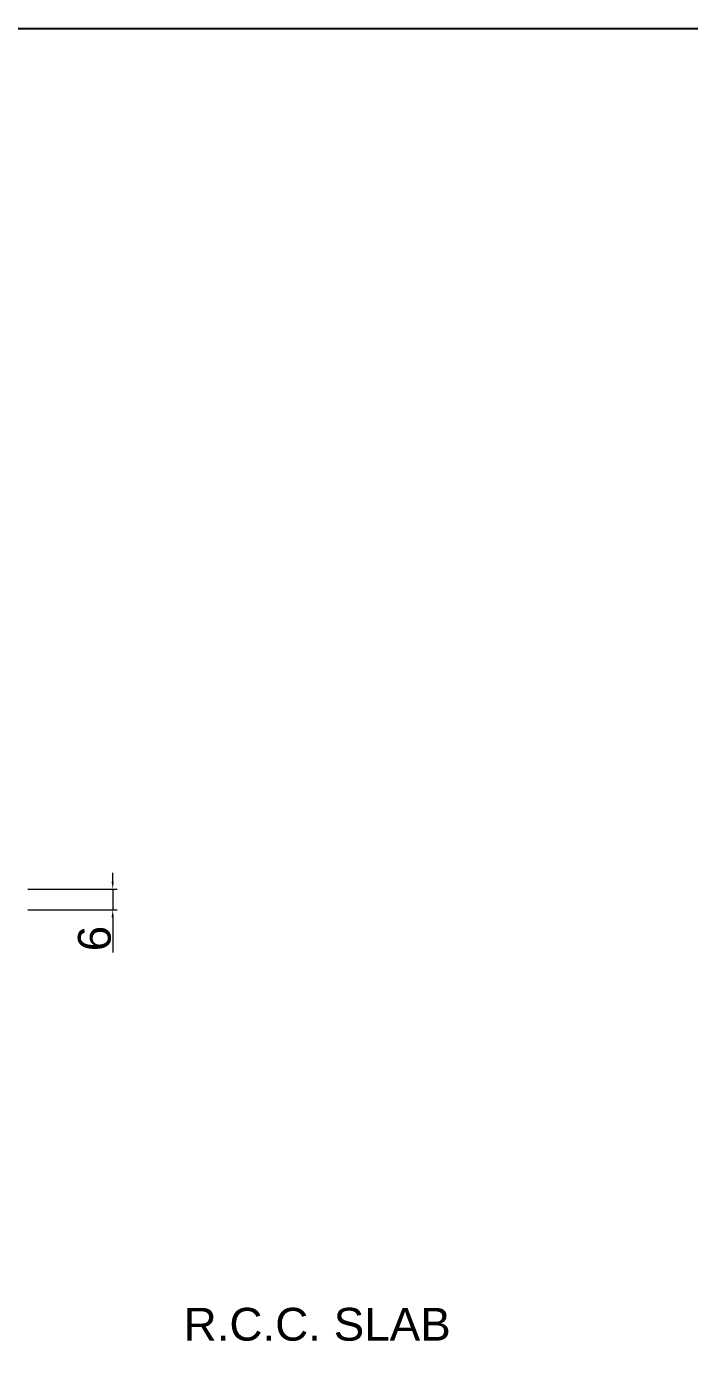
# Model space of a CAD drawing. Header units: millimetres. Extents: x 218.7 to 294.1, y -22.2 to 31.6.
# Drawn here: x 251.25 to 256.32, y 21.43 to 31.61 of the extents above; entities that cross this region are included whole.
import ezdxf

# ---------------------------------------------------------------- set-up
doc = ezdxf.new("R2010")
doc.units = ezdxf.units.MM
for name, color, linetype in [('PDF_Geometry', 7, 'Continuous'), ('PDF_Solid Fills', 1, 'Continuous'), ('PDF_Text', 7, 'Continuous')]:
    doc.layers.add(name, color=color, linetype=linetype)
doc.styles.add('PDF Arial', font='arial.ttf')

msp = doc.modelspace()

# ---------------------------------------------------------------- linework, layer by layer
at = {"layer": 'PDF_Geometry', "lineweight": 25}
msp.add_lwpolyline([(294.081, 31.595), (218.675, 31.595), (218.675, -22.228), (294.081, -22.228), (294.081, 31.595), (294.081, 31.611)], dxfattribs=at)
at = {"layer": 'PDF_Geometry', "lineweight": 9}
for points in [[(251.907, 25.065), (251.907, 25.132)], [(251.256, 25.007), (251.94, 25.007)], [(251.907, 25.007), (251.907, 24.848)], [(251.256, 24.848), (251.94, 24.848)], [(251.907, 24.79), (251.907, 24.522)]]:
    msp.add_lwpolyline(points, dxfattribs=at)
at = {"layer": 'PDF_Solid Fills', "color": 7, "lineweight": 9, "transparency": 33554559}
for points in [[(251.898, 25.065), (251.915, 25.065), (251.907, 25.007)], [(251.898, 24.79), (251.915, 24.79), (251.907, 24.848)]]:
    msp.add_solid(points, dxfattribs=at)

# ---------------------------------------------------------------- texts
at = {"layer": 'PDF_Text', "lineweight": 9, "insert": (251.895, 24.531), "char_height": 0.251, "attachment_point": 7, "rotation": 90, "style": 'PDF Arial'}
msp.add_mtext('6', dxfattribs=at)
at = {"layer": 'PDF_Text', "color": 7, "lineweight": 9, "true_color": 0xffffff, "insert": (252.45, 21.546), "char_height": 0.25103, "attachment_point": 7, "style": 'PDF Arial'}
msp.add_mtext('R.C.C. SLAB', dxfattribs=at)

doc.saveas('drawing.dxf')
